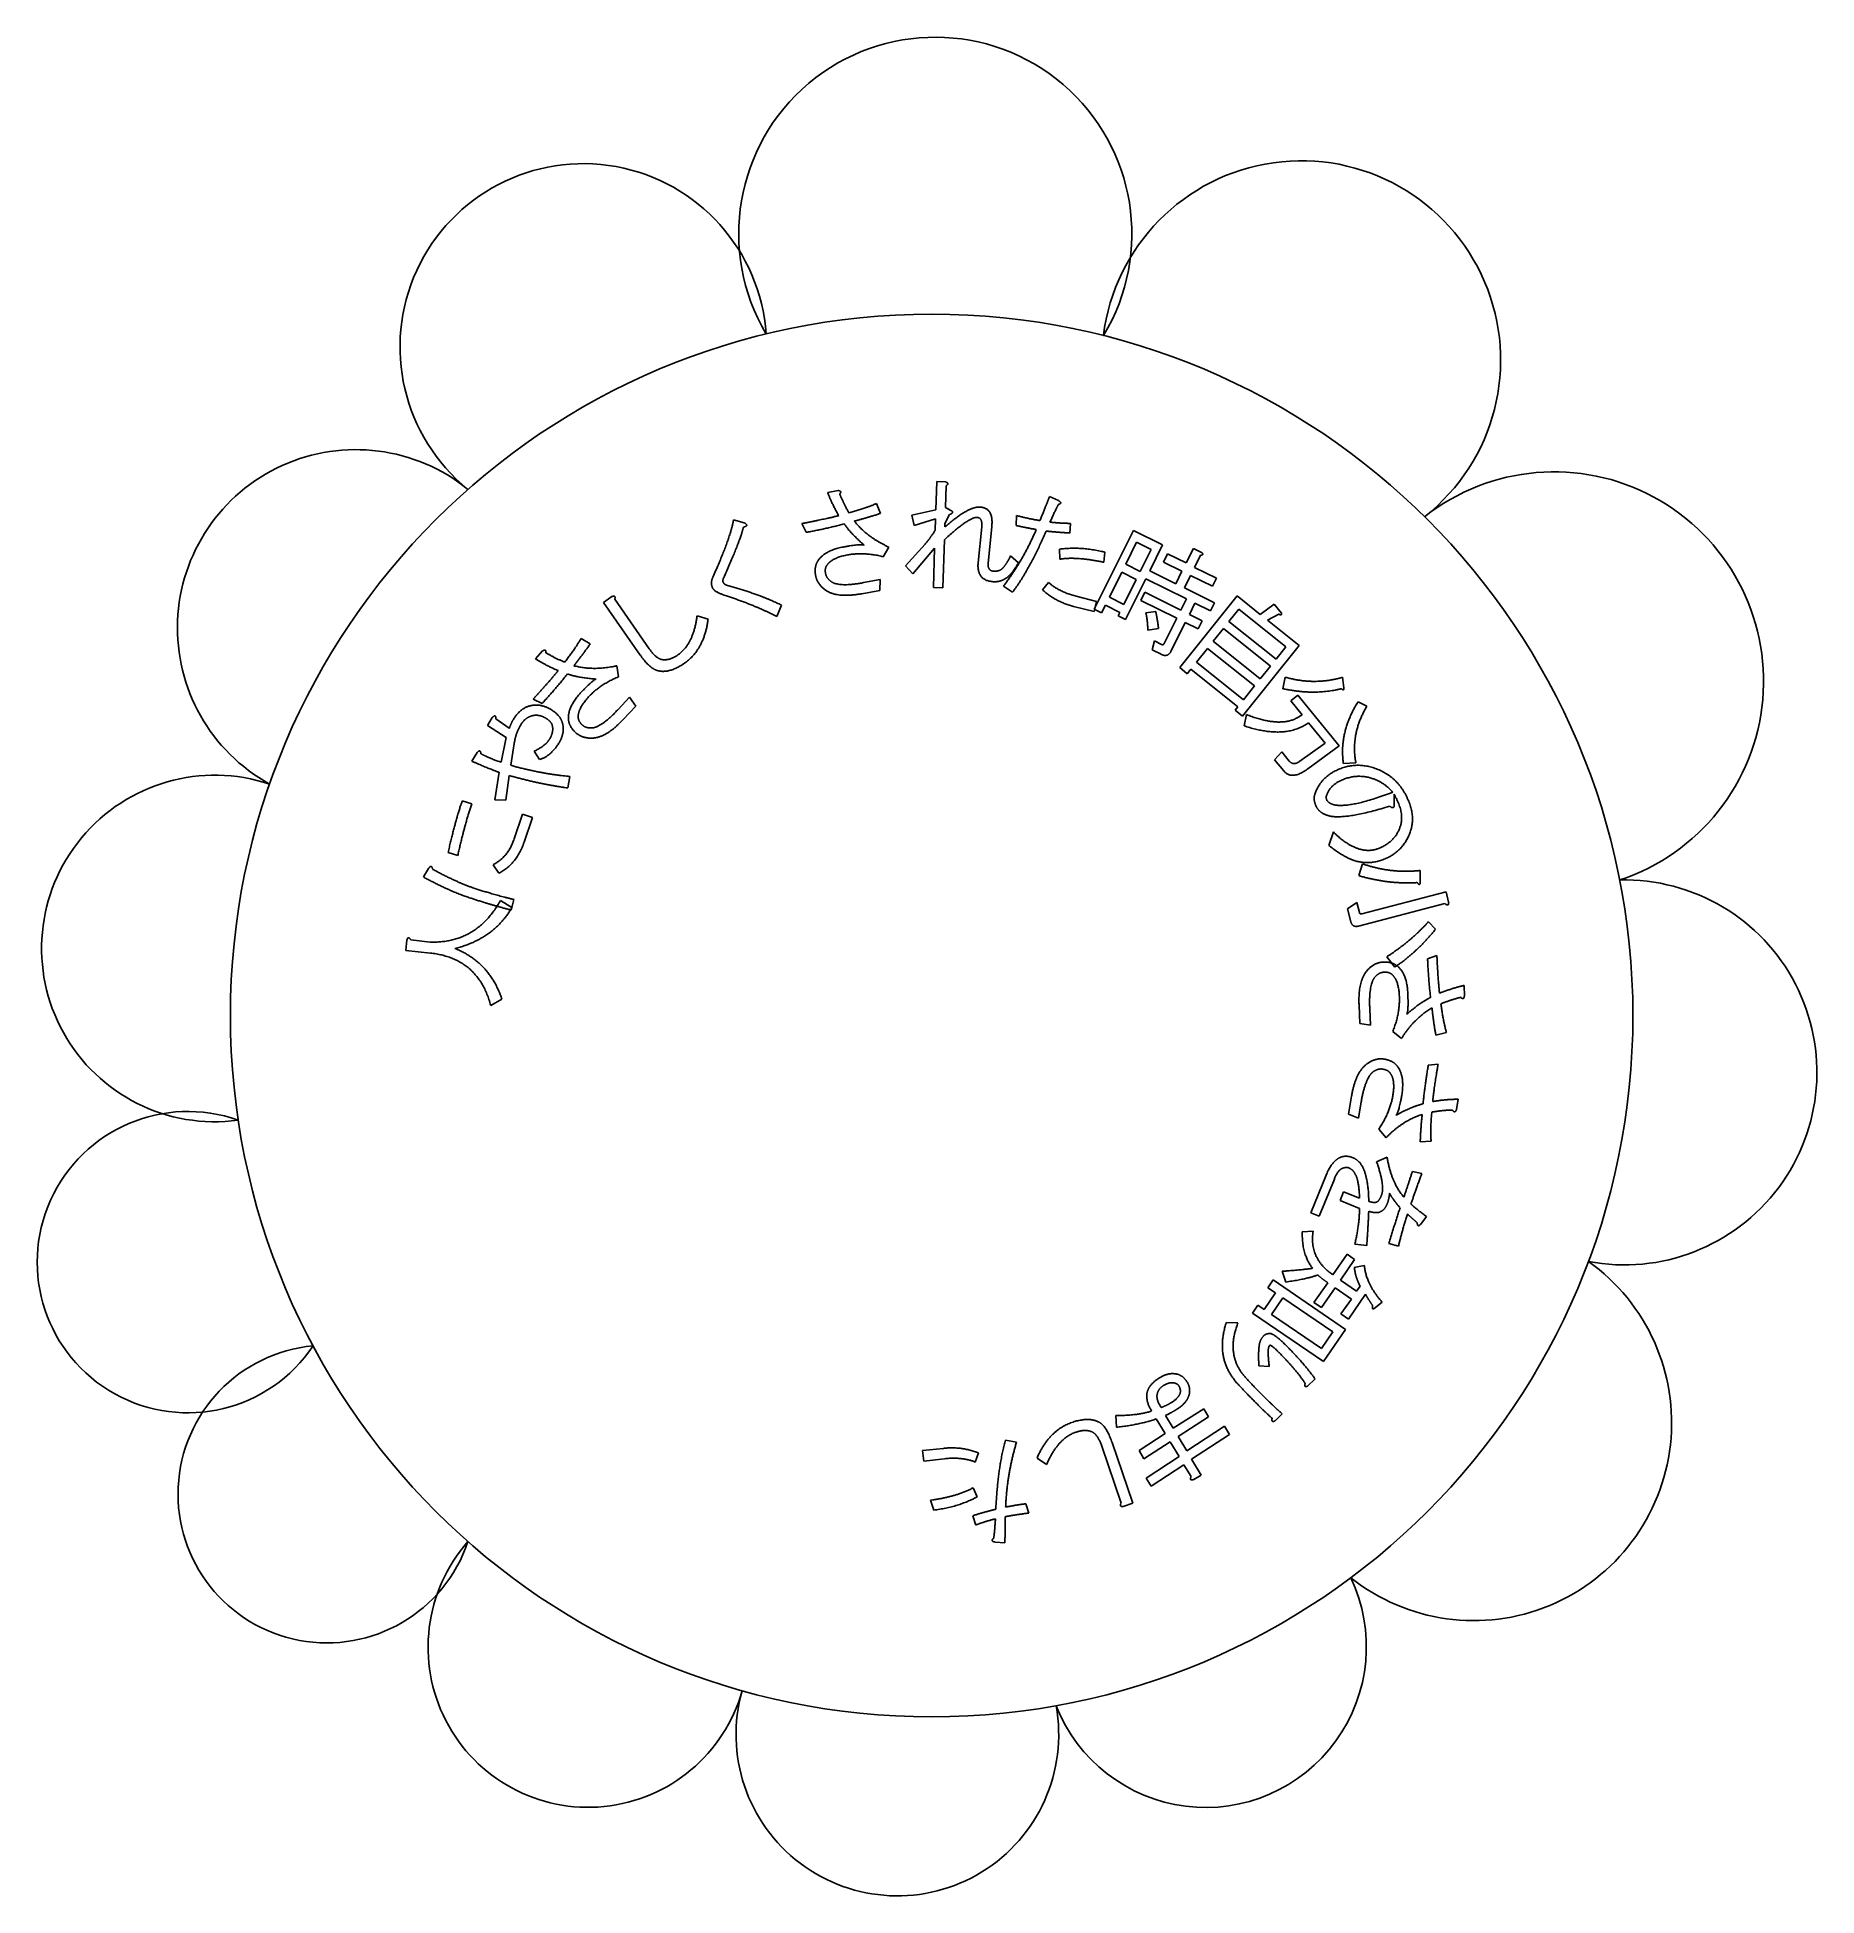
# Model space of a CAD drawing. Header units: millimetres. Extents: x -51 to 50, y -50 to 56.
import ezdxf

# ---------------------------------------------------------------- set-up
doc = ezdxf.new("R2010")
doc.units = ezdxf.units.MM
doc.layers.get('0').update_dxf_attribs({"linetype": 'CONTINUOUS'})

msp = doc.modelspace()

# ---------------------------------------------------------------- linework, layer by layer
for p, q in [((-5.93, 29.83), (-5.34, 29.94)), ((0.24, 28.84), (0.29, 30.45)), ((0.29, 30.45), (0.79, 30.43)), ((0.83, 30.21), (0.79, 28.98)), ((-3.15, 29.2), (-2.91, 28.64)), ((-1.13, 28.53), (0.24, 28.84)), ((0.79, 28.98), (1.09, 28.81)), ((6.73, 29.61), (7.23, 29.37)), ((-11.3, 28.27), (-10.7, 28.1)), ((-7.15, 27.56), (-7.41, 28.06)), ((-0.99, 27.95), (-1.13, 28.53)), ((0.22, 28.32), (-0.99, 27.95)), ((0.2, 27.67), (0.22, 28.32)), ((1.02, 28.57), (0.76, 28.06)), ((0.76, 28.06), (0.76, 27.87)), ((2.65, 25.81), (2.86, 27.88)), ((3.43, 27.89), (3.23, 25.79)), ((4.82, 27.95), (4.85, 28.51)), ((7.92, 28.07), (7.89, 27.52)), ((9.27, 23.17), (11.51, 27.66)), ((11.51, 27.66), (13.17, 26.84)), ((-2.45, 26.72), (-2.76, 26.17)), ((-1.5, 25.65), (-0.37, 26.89)), ((0.17, 26.66), (-1.08, 25.2)), ((0.1, 24.42), (0.17, 26.66)), ((0.73, 27.13), (0.64, 24.4)), ((7.32, 26.03), (7.29, 26.6)), ((11.69, 26.99), (11.07, 25.75)), ((12.52, 26.58), (11.69, 26.99)), ((11.9, 25.33), (12.52, 26.58)), ((13.17, 26.84), (12.44, 25.37)), ((14.51, 25.81), (14.93, 26.64)), ((14.93, 26.64), (15.39, 26.41)), ((-1.08, 25.2), (-1.5, 25.65)), ((4.5, 26.21), (4.95, 25.82)), ((9.87, 26.43), (9.83, 25.85)), ((11.07, 25.75), (11.9, 25.33)), ((13.23, 25.86), (13.46, 26.33)), ((14.28, 25.34), (13.23, 25.86)), ((13.46, 26.33), (14.51, 25.81)), ((15.34, 26.25), (15, 25.56)), ((15, 25.56), (16.25, 24.94)), ((-3.88, 24.69), (-2.94, 24.86)), ((-2.94, 24.86), (-2.96, 24.24)), ((0.64, 24.4), (0.1, 24.42)), ((4.62, 24.15), (4.09, 24.48)), ((6.32, 24.28), (6.67, 24.7)), ((10.84, 25.28), (10.14, 23.86)), ((11.67, 24.87), (10.84, 25.28)), ((10.97, 23.45), (11.67, 24.87)), ((12.21, 24.91), (11.06, 22.59)), ((14.53, 23.76), (12.21, 24.91)), ((12.44, 25.37), (13.93, 24.63)), ((13.93, 24.63), (14.28, 25.34)), ((14.77, 25.1), (14.42, 24.39)), ((14.42, 24.39), (16.13, 23.54)), ((16.02, 24.48), (14.77, 25.1)), ((16.25, 24.94), (16.02, 24.48)), ((-18.71, 23.56), (-18.24, 23.89)), ((-16.62, 20.56), (-18.71, 23.56)), ((-18.07, 23.74), (-16.11, 20.92)), ((-8.57, 23.41), (-8.83, 22.76)), ((-2.96, 24.24), (-3.98, 24.06)), ((9.27, 23.04), (8.1, 23.33)), ((8.25, 23.91), (9.41, 23.62)), ((9.41, 23.62), (9.27, 23.04)), ((9.91, 23.4), (9.69, 22.96)), ((10.74, 22.99), (9.91, 23.4)), ((10.14, 23.86), (10.97, 23.45)), ((11.93, 23.67), (12.16, 24.14)), ((13.99, 22.66), (11.93, 23.67)), ((12.16, 24.14), (14.22, 23.12)), ((14.15, 19.84), (17.42, 23.93)), ((14.22, 23.12), (14.53, 23.76)), ((15.02, 23.51), (14.7, 22.88)), ((15.9, 23.08), (15.02, 23.51)), ((16.13, 23.54), (15.9, 23.08)), ((17.42, 23.93), (18.74, 22.87)), ((18.74, 22.87), (19.53, 23.46)), ((19.53, 23.46), (19.96, 22.95)), ((-13.38, 22.79), (-12.75, 22.6)), ((9.69, 22.96), (9.27, 23.17)), ((10.64, 22.79), (10.74, 22.99)), ((11.06, 22.59), (10.64, 22.79)), ((12.22, 22.96), (12.78, 23.04)), ((13.27, 21.21), (13.99, 22.66)), ((14.47, 22.41), (13.67, 20.8)), ((15.21, 22.05), (14.47, 22.41)), ((14.7, 22.88), (15.44, 22.51)), ((15.44, 22.51), (15.21, 22.05)), ((17.52, 23.18), (16.96, 22.48)), ((16.96, 22.48), (19.65, 20.33)), ((20.21, 21.03), (17.52, 23.18)), ((19.81, 22.89), (19.15, 22.55)), ((19.15, 22.55), (20.96, 21.1)), ((-20, 21.51), (-19.47, 21.2)), ((12.94, 22.08), (12.34, 21.98)), ((12.58, 20.86), (12.71, 21.37)), ((12.71, 21.37), (13.12, 21.16)), ((16.64, 22.07), (16.06, 21.35)), ((16.06, 21.35), (18.74, 19.2)), ((19.32, 19.93), (16.64, 22.07)), ((-22.6, 20.35), (-22.19, 20.79)), ((13.09, 20.6), (12.58, 20.86)), ((15.73, 20.94), (15.1, 20.15)), ((15.1, 20.15), (17.79, 18.01)), ((18.42, 18.8), (15.73, 20.94)), ((20.96, 21.1), (17.74, 17.07)), ((19.65, 20.33), (20.21, 21.03)), ((-17.95, 19.95), (-17.87, 19.31)), ((14.58, 19.49), (14.15, 19.84)), ((14.78, 19.75), (14.58, 19.49)), ((17.47, 17.6), (14.78, 19.75)), ((18.74, 19.2), (19.32, 19.93)), ((20.03, 18.64), (20.16, 19.3)), ((23.44, 19.29), (23.51, 18.69)), ((-22.22, 17.8), (-22.73, 18.05)), ((-17.88, 17.46), (-17.23, 18.16)), ((-17.23, 18.16), (-16.88, 17.65)), ((17.79, 18.01), (18.42, 18.8)), ((20.49, 17.95), (20.89, 18.28)), ((20.89, 18.28), (23.25, 15.38)), ((-25.33, 16.55), (-25.06, 16.99)), ((-16.88, 17.65), (-17.59, 16.89)), ((17.31, 17.41), (17.47, 17.6)), ((17.74, 17.07), (17.31, 17.41)), ((17.82, 16.52), (17.96, 17.16)), ((21.14, 17.15), (20.49, 17.95)), ((20.85, 16.98), (21.14, 17.15)), ((24.32, 17.9), (24.82, 17.64)), ((-24.27, 15.86), (-25.33, 16.55)), ((-24.85, 16.93), (-24.09, 16.38)), ((21.5, 16.7), (21.32, 16.58)), ((22.45, 15.54), (21.5, 16.7)), ((-26.22, 14.51), (-25.92, 15)), ((-24.55, 14.44), (-24.27, 15.86)), ((-23.81, 15.52), (-24.01, 14.27)), ((-22.36, 14.6), (-22.68, 15.07)), ((19.56, 14.59), (19.97, 15.04)), ((19.97, 15.04), (20.4, 14.51)), ((21, 14.5), (22.45, 15.54)), ((23.25, 15.38), (21.46, 14.07)), ((-24.92, 12.31), (-24.66, 13.87)), ((20.08, 13.96), (19.56, 14.59)), ((24.2, 14.42), (23.49, 14.38)), ((-24.1, 13.69), (-24.29, 12.29)), ((-20.64, 13.64), (-20.75, 12.98)), ((-26.77, 12.25), (-26.22, 12.07)), ((-24.29, 12.29), (-24.92, 12.31)), ((26.38, 12.62), (26.39, 12.07)), ((-23.82, 10.07), (-23.34, 11.49)), ((-23.34, 11.49), (-22.77, 11.3)), ((-22.77, 11.3), (-23.25, 9.88)), ((22.66, 9.7), (22.92, 10.47)), ((-27.03, 9.12), (-27.58, 9.3)), ((-24.69, 8.11), (-25.02, 8.6)), ((24.36, 7.98), (24.58, 8.65)), ((-28.99, 7.9), (-28.69, 8.38)), ((27.86, 8.27), (27.87, 7.59)), ((-24.59, 6.56), (-23.94, 6.16)), ((-23.84, 6.62), (-23.98, 6.01)), ((23.72, 6.09), (24.25, 6.45)), ((24.25, 6.45), (24.4, 5.87)), ((29.28, 6.38), (24.35, 5.1)), ((24.53, 5.8), (29.34, 7.05)), ((29.34, 7.05), (29.49, 6.47)), ((23.91, 5.35), (23.72, 6.09)), ((28.34, 5.35), (28.74, 4.92)), ((-30, 3.71), (-29.93, 4.31)), ((-29.71, 4.31), (-28.6, 4.19)), ((-28.59, 3.56), (-30, 3.71)), ((26.42, 2.76), (25.96, 3.35)), ((28.29, 3.23), (28.82, 3.42)), ((30.37, 1.71), (30.39, 1.11)), ((-24.51, 0.93), (-25.15, 0.58)), ((24.42, -0.45), (24.38, 0.59)), ((24.99, 0.39), (25.03, -0.56)), ((25.03, -0.56), (24.42, -0.45)), ((26.8, -1.31), (26.3, -0.92)), ((29.36, -0.96), (28.76, -1.12)), ((28.33, -2.84), (28.89, -2.78)), ((23.77, -5.62), (23.95, -4.6)), ((24.5, -4.92), (24.34, -5.86)), ((30.04, -4.78), (29.94, -5.37)), ((24.34, -5.86), (23.77, -5.62)), ((25.92, -6.97), (25.5, -6.48)), ((28.49, -7.17), (27.87, -7.2)), ((25.38, -8.34), (25.98, -8.08)), ((21.63, -11.26), (22.5, -9.11)), ((22.97, -9.33), (22.11, -11.45)), ((27.42, -8.9), (27.96, -9.01)), ((23.3, -10.55), (23.5, -10.05)), ((24.41, -11), (23.3, -10.55)), ((23.5, -10.05), (24.41, -10.42)), ((22.11, -11.45), (21.63, -11.26)), ((28.23, -11.47), (27.9, -11.9)), ((21.14, -12.33), (21.76, -12.3)), ((22.89, -14.79), (23.7, -13.62)), ((23.7, -13.62), (24.12, -13.92)), ((24.82, -13.11), (24.14, -13.04)), ((26.63, -13.15), (26.07, -13.01)), ((20.2, -15.2), (19.99, -14.59)), ((24.12, -13.92), (23.32, -15.09)), ((24.11, -14.37), (24.68, -14.26)), ((18.96, -16.76), (19.61, -15.82)), ((19.18, -15.53), (19.49, -15.08)), ((19.61, -15.82), (19.18, -15.53)), ((19.49, -15.08), (23.61, -17.9)), ((21.81, -16.37), (22.59, -15.24)), ((23.01, -15.54), (22.24, -16.66)), ((23.94, -16.17), (23.01, -15.54)), ((23.32, -15.09), (24.24, -15.72)), ((24.75, -15.9), (23.78, -17.32)), ((24.24, -15.72), (24.44, -15.43)), ((18.3, -16.97), (18.6, -16.52)), ((18.6, -16.52), (18.96, -16.76)), ((20.04, -16.11), (19.39, -17.06)), ((22.88, -18.05), (20.04, -16.11)), ((22.24, -16.66), (21.81, -16.37)), ((23.35, -17.02), (23.94, -16.17)), ((25.7, -16.35), (25.25, -16.71)), ((16.81, -17.51), (17.47, -17.53)), ((22.35, -19.74), (18.3, -16.97)), ((19.39, -17.06), (22.23, -19)), ((23.61, -17.9), (22.35, -19.74)), ((23.78, -17.32), (23.35, -17.02)), ((22.23, -19), (22.88, -18.05)), ((19.25, -20.01), (18.67, -19.99)), ((21.87, -20.72), (21.44, -21.14)), ((10.55, -23.48), (10.5, -22.81)), ((13.32, -23.85), (12.81, -23.01)), ((13.34, -22.82), (13.77, -23.54)), ((13.77, -23.54), (15.52, -22.43)), ((15.8, -22.89), (14.06, -24.01)), ((15.52, -22.43), (15.8, -22.89)), ((20, -22.72), (19.61, -23.09)), ((4.22, -24.22), (4.84, -24.34)), ((10.29, -24.36), (11.47, -27.82)), ((11.83, -24.81), (13.32, -23.85)), ((13.6, -24.32), (12.11, -25.28)), ((14.11, -25.16), (13.6, -24.32)), ((14.06, -24.01), (14.55, -24.83)), ((14.55, -24.83), (16.7, -23.43)), ((16.99, -23.9), (14.83, -25.3)), ((16.7, -23.43), (16.99, -23.9)), ((-0.52, -24.82), (0.67, -24.69)), ((-0.45, -25.42), (-0.52, -24.82)), ((0.74, -25.28), (-0.45, -25.42)), ((2.68, -24.95), (2.49, -25.47)), ((6.56, -25.6), (6.01, -25.24)), ((10.81, -27.81), (9.7, -24.56)), ((12.11, -25.28), (11.83, -24.81)), ((12.24, -26.38), (14.11, -25.16)), ((14.83, -25.3), (15.38, -26.21)), ((12.52, -26.85), (12.24, -26.38)), ((14.39, -25.62), (12.52, -26.85)), ((14.8, -26.3), (14.39, -25.62)), ((15.38, -26.21), (14.96, -26.46)), ((2.36, -26.94), (2.59, -27.46)), ((0.12, -28.21), (-0.06, -27.65)), ((2.52, -29.06), (2.35, -28.53)), ((5.38, -27.85), (5.55, -28.38)), ((11.47, -27.82), (10.93, -28)), ((4.18, -30.08), (3.62, -30.03))]:
    msp.add_line(p, q)
msp.add_lwpolyline([(-9.44, 38.87, -1.764441), (9.8, 38.78, -1.492577), (28.12, 28.45, -1.191456), (39.25, 7.73, -1.112415), (37.46, -14.03, -1.026942), (23.91, -32.07, -1.034307), (7.1, -39.37, -1.257565), (-10.81, -38.51, -1.252505), (-26.45, -30.01, -1.842589), (-35.28, -18.84, -2.04582), (-39.55, -5.97, -1.259241), (-37.76, 13.2, -1.092547), (-26.45, 30.01, -1.524397)], format="xyb", close=True)
msp.add_circle((0, 0), 40)
for points in [[(-5.3, 28.51), (-5.7, 29.21), (-5.93, 29.83)], [(-5.34, 29.94), (-5.09, 29.93), (-5.24, 29.74)], [(-5.24, 29.74), (-5.04, 29.25), (-4.72, 28.67)], [(0.79, 30.43), (1.03, 30.37), (0.83, 30.21)], [(-4.72, 28.67), (-3.79, 28.92), (-3.15, 29.2)], [(-2.91, 28.64), (-3.67, 28.39), (-4.41, 28.2)], [(0.76, 27.87), (2.08, 29.02), (2.73, 29)], [(1.09, 28.81), (1.33, 28.69), (1.02, 28.57)], [(2.73, 29), (3.55, 28.97), (3.43, 27.89)], [(6.18, 28.23), (6.5, 29.02), (6.73, 29.61)], [(7.23, 29.15), (7.07, 28.85), (6.75, 28.14)], [(7.23, 29.37), (7.5, 29.22), (7.23, 29.15)], [(-12.45, 25.07), (-11.46, 27.29), (-11.3, 28.27)], [(-10.74, 27.85), (-10.89, 27.14), (-11.87, 24.95)], [(-10.7, 28.1), (-10.37, 27.95), (-10.74, 27.85)], [(-7.41, 28.06), (-6.09, 28.31), (-5.3, 28.51)], [(-4.99, 28.04), (-6.07, 27.75), (-7.15, 27.56)], [(-3.85, 26.83), (-4.64, 27.52), (-4.99, 28.04)], [(-4.41, 28.2), (-3.68, 27.28), (-2.45, 26.72)], [(-0.37, 26.89), (-0.06, 27.26), (0.2, 27.67)], [(2.58, 28.41), (2.11, 28.42), (0.73, 27.13)], [(2.86, 27.88), (2.9, 28.4), (2.58, 28.41)], [(4.09, 24.48), (5.22, 25.97), (5.97, 27.72)], [(6.54, 27.63), (5.55, 25.38), (4.62, 24.15)], [(5.97, 27.72), (5.32, 27.83), (4.82, 27.95)], [(4.85, 28.51), (5.59, 28.32), (6.18, 28.23)], [(7.89, 27.52), (7.17, 27.56), (6.54, 27.63)], [(6.75, 28.14), (7.38, 28.07), (7.92, 28.07)], [(-6.47, 25.96), (-6.07, 26.53), (-5.05, 26.72)], [(-5.05, 26.72), (-4.03, 26.91), (-3.85, 26.83)], [(7.29, 26.6), (8.54, 26.76), (9.87, 26.43)], [(-6.62, 25.1), (-6.71, 25.61), (-6.47, 25.96)], [(-5.97, 25.69), (-6.11, 25.5), (-6.05, 25.21)], [(-4.8, 26.27), (-5.69, 26.1), (-5.97, 25.69)], [(-2.76, 26.17), (-3.84, 26.44), (-4.8, 26.27)], [(3.57, 24.74), (2.56, 24.78), (2.65, 25.81)], [(3.23, 25.79), (3.18, 25.36), (3.54, 25.34)], [(3.54, 25.34), (3.89, 25.33), (4.06, 25.52)], [(4.06, 25.52), (4.32, 25.81), (4.5, 26.21)], [(4.95, 25.82), (4.66, 25.31), (4.4, 25.07)], [(9.83, 25.85), (8.28, 26.18), (7.32, 26.03)], [(15.39, 26.41), (15.57, 26.28), (15.34, 26.25)], [(-12.51, 24.42), (-12.63, 24.7), (-12.45, 25.07)], [(-11.89, 24), (-12.41, 24.17), (-12.51, 24.42)], [(-11.87, 24.95), (-11.93, 24.81), (-11.9, 24.74)], [(-11.9, 24.74), (-11.84, 24.59), (-11.71, 24.55)], [(-11.71, 24.55), (-9.83, 24.03), (-8.57, 23.41)], [(-6.05, 24.26), (-6.52, 24.59), (-6.62, 25.1)], [(-6.05, 25.21), (-6, 24.94), (-5.72, 24.74)], [(-5.72, 24.74), (-5.27, 24.43), (-3.88, 24.69)], [(4.4, 25.07), (4.04, 24.73), (3.57, 24.74)], [(6.67, 24.7), (7.27, 24.16), (8.25, 23.91)], [(-18.24, 23.89), (-18.01, 23.99), (-18.07, 23.74)], [(-8.83, 22.76), (-10.14, 23.43), (-11.89, 24)], [(-3.98, 24.06), (-5.38, 23.8), (-6.05, 24.26)], [(8.1, 23.33), (7.1, 23.58), (6.32, 24.28)], [(-14.47, 20.57), (-13.59, 21.18), (-13.38, 22.79)], [(-12.75, 22.6), (-12.98, 20.87), (-14.1, 20.09)], [(12.34, 21.98), (12.3, 22.64), (12.22, 22.96)], [(12.78, 23.04), (12.86, 22.73), (12.94, 22.08)], [(19.96, 22.95), (19.97, 22.79), (19.81, 22.89)], [(-20.93, 20.15), (-20.34, 20.9), (-20, 21.51)], [(-19.47, 21.2), (-19.93, 20.55), (-20.41, 19.95)], [(13.12, 21.16), (13.22, 21.12), (13.27, 21.21)], [(-21.3, 19.67), (-22.05, 19.99), (-22.6, 20.35)], [(-22.19, 20.79), (-21.99, 20.94), (-22, 20.69)], [(-22, 20.69), (-21.54, 20.41), (-20.93, 20.15)], [(-15.55, 19.65), (-16.05, 19.73), (-16.62, 20.56)], [(-16.11, 20.92), (-15.72, 20.36), (-15.38, 20.3)], [(-15.38, 20.3), (-14.96, 20.23), (-14.47, 20.57)], [(13.67, 20.8), (13.48, 20.41), (13.09, 20.6)], [(-22.73, 18.05), (-21.82, 19.03), (-21.3, 19.67)], [(-20.77, 19.48), (-21.48, 18.6), (-22.22, 17.8)], [(-19.14, 19.19), (-20.19, 19.27), (-20.77, 19.48)], [(-20.41, 19.95), (-19.27, 19.65), (-17.95, 19.95)], [(-20.04, 18.38), (-19.33, 19.14), (-19.14, 19.19)], [(-17.87, 19.31), (-18.9, 18.89), (-19.57, 18.17)], [(-14.1, 20.09), (-14.91, 19.53), (-15.55, 19.65)], [(20.16, 19.3), (21.82, 18.82), (23.44, 19.29)], [(-20.72, 16.93), (-20.74, 17.62), (-20.04, 18.38)], [(-19.57, 18.17), (-20.18, 17.51), (-20.16, 17.01)], [(23.37, 18.64), (21.86, 18.25), (20.03, 18.64)], [(23.51, 18.69), (23.53, 18.49), (23.37, 18.64)], [(-25.06, 16.99), (-24.86, 17.22), (-24.85, 16.93)], [(-23.89, 16.84), (-23.48, 17.52), (-22.92, 17.66)], [(-22.78, 17.1), (-23.19, 16.99), (-23.44, 16.57)], [(-22.92, 17.66), (-22.32, 17.81), (-21.74, 17.47)], [(-22.03, 16.97), (-22.4, 17.19), (-22.78, 17.1)], [(-21.64, 16.55), (-21.7, 16.78), (-22.03, 16.97)], [(-21.74, 17.47), (-21.17, 17.13), (-21.06, 16.68)], [(-20.16, 17.01), (-20.15, 16.78), (-19.93, 16.57)], [(-19.39, 16.4), (-18.85, 16.42), (-17.88, 17.46)], [(17.96, 17.16), (19.86, 16.42), (20.85, 16.98)], [(23.49, 14.38), (23.22, 16.1), (24.32, 17.9)], [(24.82, 17.64), (23.88, 16.03), (24.2, 14.42)], [(-24.09, 16.38), (-24.01, 16.62), (-23.89, 16.84)], [(-23.44, 16.57), (-23.72, 16.1), (-23.81, 15.52)], [(-21.77, 15.8), (-21.55, 16.18), (-21.64, 16.55)], [(-21.06, 16.68), (-20.91, 16.12), (-21.25, 15.56)], [(-20.32, 16.15), (-20.7, 16.51), (-20.72, 16.93)], [(-19.36, 15.82), (-19.94, 15.8), (-20.32, 16.15)], [(-19.93, 16.57), (-19.73, 16.39), (-19.39, 16.4)], [(-17.59, 16.89), (-18.55, 15.85), (-19.36, 15.82)], [(21.32, 16.58), (20.03, 15.79), (17.82, 16.52)], [(-25.92, 15), (-25.74, 15.21), (-25.71, 14.93)], [(-25.71, 14.93), (-25.33, 14.71), (-24.55, 14.44)], [(-22.68, 15.07), (-22.02, 15.38), (-21.77, 15.8)], [(-21.25, 15.56), (-21.69, 14.81), (-22.36, 14.6)], [(-24.66, 13.87), (-25.24, 14.06), (-26.22, 14.51)], [(-24.01, 14.27), (-22.24, 13.77), (-20.64, 13.64)], [(21.46, 14.07), (20.54, 13.39), (20.08, 13.96)], [(20.4, 14.51), (20.63, 14.23), (21, 14.5)], [(21.86, 12.62), (22.15, 13.5), (23.02, 13.95)], [(23.02, 13.95), (24.09, 14.49), (25.23, 14.12)], [(25.23, 14.12), (26.48, 13.71), (27.08, 12.51)], [(-20.75, 12.98), (-22.33, 13.19), (-24.1, 13.69)], [(23.26, 13.36), (22.7, 13.08), (22.52, 12.53)], [(22.88, 12.04), (23.73, 11.77), (26.3, 12.73)], [(25.13, 13.52), (24.18, 13.83), (23.26, 13.36)], [(26.3, 12.73), (25.83, 13.29), (25.13, 13.52)], [(-27.58, 9.3), (-27.14, 11.23), (-26.77, 12.25)], [(-26.22, 12.07), (-26.62, 10.97), (-27.03, 9.12)], [(21.95, 11.9), (21.75, 12.29), (21.86, 12.62)], [(22.59, 11.41), (22.12, 11.56), (21.95, 11.9)], [(22.52, 12.53), (22.48, 12.42), (22.55, 12.27)], [(22.55, 12.27), (22.63, 12.13), (22.88, 12.04)], [(26.12, 11.94), (23.47, 11.12), (22.59, 11.41)], [(26.39, 12.07), (26.41, 11.72), (26.12, 11.94)], [(26.73, 10.78), (26.99, 11.55), (26.38, 12.62)], [(27.08, 12.51), (27.62, 11.44), (27.32, 10.53)], [(25.7, 9.62), (26.48, 10.01), (26.73, 10.78)], [(-25.02, 8.6), (-24.12, 9.07), (-23.82, 10.07)], [(-23.25, 9.88), (-23.65, 8.66), (-24.69, 8.11)], [(24.11, 8.84), (23.48, 9.04), (22.66, 9.7)], [(22.92, 10.47), (23.62, 9.75), (24.35, 9.51)], [(24.35, 9.51), (25.05, 9.28), (25.7, 9.62)], [(27.32, 10.53), (26.98, 9.5), (26.06, 9.03)], [(-28.69, 8.38), (-28.54, 8.65), (-28.45, 8.33)], [(26.06, 9.03), (25.06, 8.53), (24.11, 8.84)], [(24.58, 8.65), (26.19, 8.09), (27.86, 8.27)], [(-26.31, 6.7), (-27.48, 7.08), (-28.99, 7.9)], [(-28.45, 8.33), (-27.03, 7.57), (-26.12, 7.27)], [(27.7, 7.58), (26.04, 7.48), (24.36, 7.98)], [(27.87, 7.59), (27.85, 7.36), (27.7, 7.58)], [(-28.6, 4.19), (-25.98, 4.1), (-24.59, 6.56)], [(-23.98, 6.01), (-25.36, 6.38), (-26.31, 6.7)], [(-26.12, 7.27), (-25.11, 6.93), (-23.84, 6.62)], [(29.49, 6.47), (29.51, 6.19), (29.28, 6.38)], [(-23.94, 6.16), (-24.96, 4.38), (-27.19, 3.82)], [(24.35, 5.1), (24, 5.01), (23.91, 5.35)], [(24.4, 5.87), (24.43, 5.77), (24.53, 5.8)], [(25.96, 3.35), (27.31, 4.21), (28.34, 5.35)], [(-29.93, 4.31), (-29.85, 4.57), (-29.71, 4.31)], [(28.74, 4.92), (27.72, 3.64), (26.42, 2.76)], [(-25.15, 0.58), (-25.87, 3.27), (-28.59, 3.56)], [(-27.19, 3.82), (-25.21, 3.03), (-24.51, 0.93)], [(28.46, 1.03), (28.33, 2.14), (28.29, 3.23)], [(28.82, 3.42), (28.88, 2.08), (28.97, 1.27)], [(24.38, 0.59), (24.32, 2), (24.87, 2.6)], [(24.87, 2.6), (25.26, 3.03), (25.78, 3.05)], [(25.3, 2.21), (24.93, 1.81), (24.99, 0.39)], [(25.8, 2.47), (25.53, 2.46), (25.3, 2.21)], [(25.78, 3.05), (26.3, 3.07), (26.61, 2.78)], [(26.27, 2.33), (26.1, 2.49), (25.8, 2.47)], [(26.68, 1.09), (26.64, 1.99), (26.27, 2.33)], [(26.61, 2.78), (27.12, 2.31), (27.16, 1.27)], [(26.3, -0.92), (26.72, 0.11), (26.68, 1.09)], [(27.16, 1.27), (27.21, 0.24), (27.1, 0.07)], [(28.97, 1.27), (29.72, 1.57), (30.37, 1.71)], [(30.39, 1.11), (30.35, 0.86), (30.18, 1.04)], [(28.54, 0.43), (27.52, -0.16), (26.8, -1.31)], [(27.1, 0.07), (27.89, 0.76), (28.46, 1.03)], [(28.76, -1.12), (28.62, -0.33), (28.54, 0.43)], [(30.18, 1.04), (29.66, 0.91), (29.05, 0.67)], [(29.05, 0.67), (29.17, -0.28), (29.36, -0.96)], [(23.95, -4.6), (24.19, -3.2), (24.86, -2.74)], [(24.86, -2.74), (25.33, -2.4), (25.84, -2.49)], [(25.74, -3.06), (25.47, -3.01), (25.19, -3.21)], [(26.17, -3.3), (26.04, -3.11), (25.74, -3.06)], [(25.84, -2.49), (26.35, -2.58), (26.59, -2.93)], [(26.59, -2.93), (26.99, -3.5), (26.82, -4.52)], [(28.03, -5.04), (28.14, -3.92), (28.33, -2.84)], [(28.89, -2.78), (28.66, -4.09), (28.58, -4.91)], [(25.19, -3.21), (24.75, -3.52), (24.5, -4.92)], [(26.3, -4.6), (26.46, -3.71), (26.17, -3.3)], [(25.5, -6.48), (26.13, -5.56), (26.3, -4.6)], [(26.82, -4.52), (26.64, -5.54), (26.5, -5.68)], [(26.5, -5.68), (27.42, -5.18), (28.03, -5.04)], [(28.58, -4.91), (29.37, -4.77), (30.04, -4.78)], [(27.98, -5.64), (26.86, -6), (25.92, -6.97)], [(27.87, -7.2), (27.9, -6.4), (27.98, -5.64)], [(28.53, -5.51), (28.44, -6.47), (28.49, -7.17)], [(29.71, -5.39), (29.18, -5.4), (28.53, -5.51)], [(29.94, -5.37), (29.84, -5.6), (29.71, -5.39)], [(22.5, -9.11), (22.83, -8.3), (23.29, -8.1)], [(23.29, -8.1), (23.65, -7.95), (24.03, -8.11)], [(24.03, -8.11), (24.43, -8.27), (24.63, -8.74)], [(25.66, -10.25), (25.87, -9.74), (25.38, -8.34)], [(25.98, -8.08), (26.23, -9.57), (26.94, -10.36)], [(23.42, -8.72), (23.18, -8.82), (22.97, -9.33)], [(23.79, -8.69), (23.64, -8.63), (23.42, -8.72)], [(24.23, -9.19), (24.07, -8.8), (23.79, -8.69)], [(24.41, -10.42), (24.37, -9.51), (24.23, -9.19)], [(24.63, -8.74), (24.93, -9.45), (24.93, -10.6)], [(26.94, -10.36), (27.18, -9.63), (27.42, -8.9)], [(27.96, -9.01), (27.62, -9.93), (27.34, -10.75)], [(24.93, -10.6), (25.24, -10.7), (25.38, -10.64)], [(25.38, -10.64), (25.53, -10.58), (25.66, -10.25)], [(26.12, -10.14), (26.09, -10.48), (25.98, -10.76)], [(26.72, -10.97), (26.32, -10.51), (26.12, -10.14)], [(24.14, -13.04), (24.39, -12), (24.41, -11)], [(24.93, -11.16), (24.9, -12.03), (24.82, -13.11)], [(25.56, -11.21), (25.35, -11.3), (24.93, -11.16)], [(25.98, -10.76), (25.85, -11.09), (25.56, -11.21)], [(26.07, -13.01), (26.39, -11.99), (26.72, -10.97)], [(27.14, -11.32), (26.84, -12.26), (26.63, -13.15)], [(27.7, -11.82), (27.41, -11.58), (27.14, -11.32)], [(27.34, -10.75), (27.59, -11), (28.23, -11.47)], [(21.73, -14.42), (21.11, -13.64), (21.14, -12.33)], [(21.76, -12.3), (21.52, -13.85), (22.89, -14.79)], [(27.9, -11.9), (27.7, -12.11), (27.7, -11.82)], [(19.99, -14.59), (21.21, -14.5), (21.73, -14.42)], [(22.03, -14.8), (21.37, -15.04), (20.2, -15.2)], [(22.59, -15.24), (22.29, -15.04), (22.03, -14.8)], [(24.44, -15.43), (24.18, -14.95), (24.11, -14.37)], [(24.68, -14.26), (24.78, -15.32), (25.7, -16.35)], [(25.16, -16.55), (24.96, -16.27), (24.75, -15.9)], [(25.25, -16.71), (25.09, -16.8), (25.16, -16.55)], [(17.52, -21.08), (16.12, -19.59), (16.81, -17.51)], [(17.47, -17.53), (16.74, -19.42), (17.96, -20.71)], [(18.67, -19.99), (18.62, -19.26), (18.69, -18.78)], [(18.69, -18.78), (18.74, -18.47), (18.95, -18.26)], [(18.95, -18.26), (19.09, -18.13), (19.32, -18.14)], [(19.29, -18.81), (19.23, -18.87), (19.2, -19.04)], [(19.2, -19.04), (19.18, -19.29), (19.25, -20.01)], [(20.17, -19.59), (19.37, -18.74), (19.29, -18.81)], [(19.32, -18.14), (19.59, -18.15), (20.59, -19.2)], [(21.31, -21), (20.96, -20.43), (20.17, -19.59)], [(20.59, -19.2), (21.34, -19.99), (21.87, -20.72)], [(12.3, -21.47), (12.41, -21.02), (13.04, -20.64)], [(13.23, -21.1), (12.95, -21.27), (12.87, -21.57)], [(13.04, -20.64), (13.53, -20.34), (14.02, -20.46)], [(13.84, -20.96), (13.58, -20.89), (13.23, -21.1)], [(14.11, -21.14), (14.03, -21), (13.84, -20.96)], [(14.02, -20.46), (14.36, -20.55), (14.58, -20.92)], [(14.18, -21.52), (14.22, -21.33), (14.11, -21.14)], [(14.58, -20.92), (14.78, -21.25), (14.69, -21.62)], [(19.42, -22.97), (18.76, -22.39), (17.52, -21.08)], [(17.96, -20.71), (19.23, -22.06), (20, -22.72)], [(21.44, -21.14), (21.22, -21.23), (21.31, -21)], [(12.55, -22.56), (12.18, -21.96), (12.3, -21.47)], [(12.87, -21.57), (12.79, -21.91), (13.09, -22.36)], [(13.09, -22.36), (13.38, -22.25), (13.64, -22.1)], [(13.64, -22.1), (14.1, -21.82), (14.18, -21.52)], [(14.69, -21.62), (14.57, -22.11), (13.94, -22.49)], [(6.01, -25.24), (6.71, -23.65), (8, -23.21)], [(8, -23.21), (8.93, -22.89), (9.52, -23.18)], [(9.52, -23.18), (9.97, -23.4), (10.29, -24.36)], [(10.5, -22.81), (11.69, -22.83), (12.55, -22.56)], [(12.81, -23.01), (11.73, -23.37), (10.55, -23.48)], [(13.94, -22.49), (13.75, -22.6), (13.34, -22.82)], [(19.61, -23.09), (19.37, -23.28), (19.42, -22.97)], [(3.66, -28.16), (3.78, -25.7), (4.22, -24.22)], [(4.84, -24.34), (4.3, -26.14), (4.22, -28.04)], [(8.22, -23.77), (7.21, -24.11), (6.56, -25.6)], [(9.17, -23.76), (8.79, -23.57), (8.22, -23.77)], [(9.7, -24.56), (9.48, -23.91), (9.17, -23.76)], [(0.67, -24.69), (1.7, -24.57), (2.68, -24.95)], [(2.49, -25.47), (1.75, -25.17), (0.74, -25.28)], [(14.96, -26.46), (14.67, -26.57), (14.8, -26.3)], [(-0.06, -27.65), (1.51, -27.42), (2.36, -26.94)], [(2.59, -27.46), (1.47, -28.05), (0.12, -28.21)], [(2.35, -28.53), (3.04, -28.31), (3.66, -28.16)], [(4.2, -28.59), (4.19, -29.44), (4.18, -30.08)], [(5.55, -28.38), (4.79, -28.47), (4.2, -28.59)], [(4.22, -28.04), (4.86, -27.91), (5.38, -27.85)], [(10.93, -28), (10.68, -28.03), (10.81, -27.81)], [(3.64, -28.71), (3.02, -28.86), (2.52, -29.06)], [(3.54, -29.82), (3.59, -29.49), (3.64, -28.71)], [(3.62, -30.03), (3.32, -29.98), (3.54, -29.82)]]:
    msp.add_open_spline(points, degree=2)

doc.saveas('drawing.dxf')
